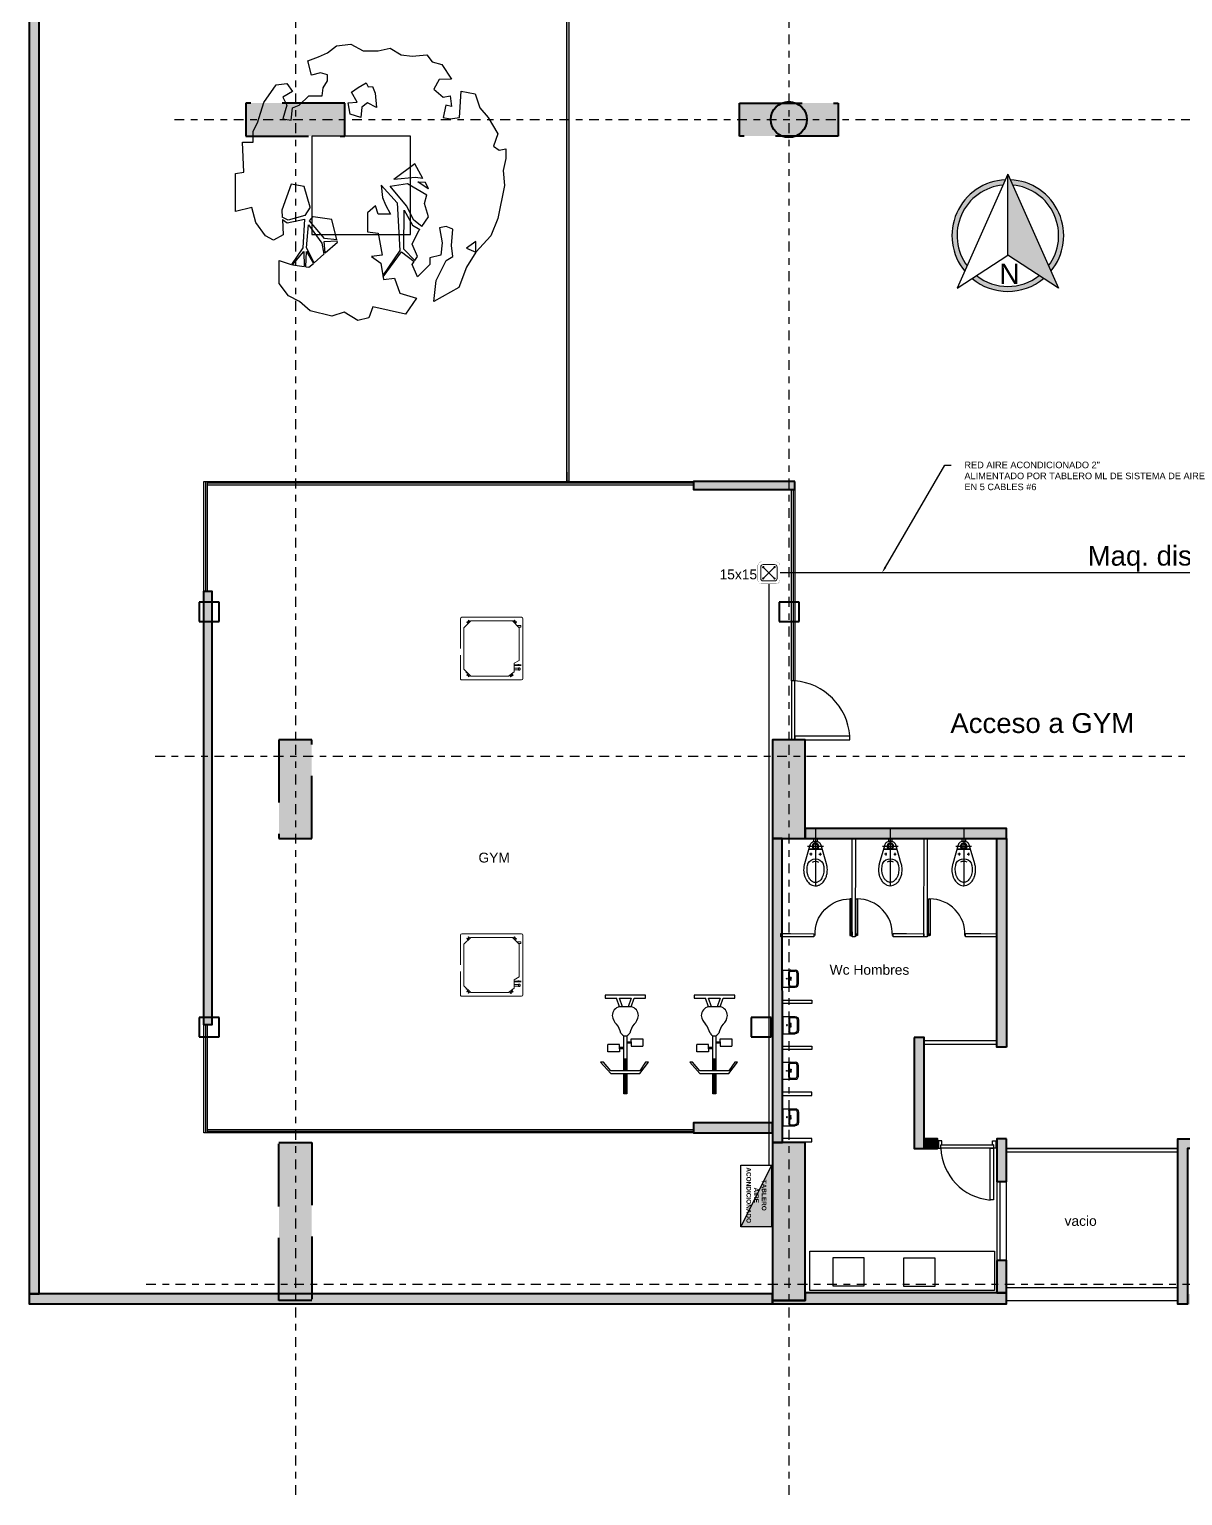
# Model space of a CAD drawing. Header units: millimetres. Extents: x -1568 to 288, y -22 to 892.
# Drawn here: x 238.93 to 256.46, y -21.88 to 0.4 of the extents above; entities that cross this region are included whole.
import ezdxf
from ezdxf import colors
from ezdxf.entities.mleader import LeaderData, LeaderLine
from ezdxf.enums import TextEntityAlignment as Align
from ezdxf.lldxf.tags import DXFTag
from ezdxf.math import Vec2, Vec3

# ---------------------------------------------------------------- set-up
doc = ezdxf.new("R2010")
doc.units = ezdxf.units.MM
for name, pattern in [('CENTER', [0.7, 0.3, -0.2, 0, -0.2]), ('HIDDEN', [9.525, 6.35, -3.175]), ('HIDDEN JT', [0.0016, 0.001, -0.0006]), ('HIDDEN2', [4.7625, 3.175, -1.5875]), ('LÍNEAS_OCULTASX2', [0.75, 0.5, -0.25])]:
    doc.linetypes.add(name, pattern=pattern)
for name, color, linetype, lineweight in [('-CN-GYD-BANDEJA TIPO ESCALERA', 140, 'Continuous', 18), ('-CN-GYD-TUBERÍA TOMACORRIENTE PVC', 86, 'Continuous', 18), ('Equipos mecánicos', 7, 'Continuous', 18), ('HIDDEN JT', 7, 'HIDDEN JT', 9), ('TEXTOS', 7, 'Continuous', 20), ('Textos 1', 7, 'Continuous', 25)]:
    doc.layers.add(name, color=color, linetype=linetype, lineweight=lineweight)
for name, color, linetype, lineweight, true_color in [('-CN-GYD-VENTANA GRAFICA', 7, 'Continuous', 5, 0xa953a0), ('Estructura', 7, 'Continuous', 40, 0x383838), ('Muro', 7, 'Continuous', 40, 0x2b2b2b), ('Vidrio', 7, 'Continuous', 30, 0x999999)]:
    doc.layers.add(name, color=color, linetype=linetype, lineweight=lineweight, true_color=true_color)
for name, color, linetype in [('1amobla', 253, 'Continuous'), ('AIRE ACONDICIONADO', 50, 'Continuous'), ('AMOBLAMIENTO', 252, 'Continuous'), ('AREA PARQUEO', 253, 'Continuous'), ('EJE-ESTRUCTURA', 254, 'CENTER'), ('GG_PISO 9', 8, 'Continuous'), ('JCA_COTAS', 252, 'Continuous'), ('JCA_HATCH 254', 252, 'Continuous'), ('NORTE', 7, 'Continuous'), ('PLO_CORONA', 251, 'Continuous'), ('TB', 7, 'Continuous')]:
    doc.layers.add(name, color=color, linetype=linetype)
doc.layers.add('A-HATCH CONCRETO', color=7, linetype='Continuous', true_color=0xb8b8b8)
doc.layers.add('HACHTCOLUMNA', color=7, linetype='Continuous', true_color=0x404040)
doc.styles.add('ROMAN', font='ROMANS', dxfattribs={"width": 1.2})
doc.styles.get("Standard").update_dxf_attribs({"font": 'arial.ttf'})
tags = doc.linetypes.add('EMT_LINE', pattern='A,0.5,-0.2,["EMT",Standard,S=0.1,R=0,X=-0.1,Y=-0.05],-0.25', length=0.95).pattern_tags.tags
tags[6] = DXFTag(74, 10)

# ---------------------------------------------------------------- blocks, each defined once
blk = doc.blocks.new('Estructura cubierta')
at = {"layer": 'HACHTCOLUMNA'}
h = blk.add_hatch(color=256, dxfattribs=at)
h.paths.add_polyline_path([(1971.25, -5904.924), (1971.25, -5903.424), (1970.75, -5903.424), (1970.75, -5904.924)])
h.paths.add_polyline_path([(1977.353, -5903.424), (1978.853, -5903.424), (1978.853, -5903.924), (1977.353, -5903.924)])
h.paths.add_polyline_path([(1962.75, -5904.924), (1962.75, -5903.424), (1962.25, -5903.424), (1962.25, -5904.924)])
h.paths.add_polyline_path([(1978.248, -5911.949), (1978.248, -5909.549), (1978.748, -5909.549), (1978.748, -5911.949)])
h.paths.add_polyline_path([(1970.75, -5909.549), (1970.75, -5911.949), (1971.25, -5911.949), (1971.25, -5909.549)])
h.paths.add_polyline_path([(1962.25, -5909.549), (1962.25, -5911.949), (1962.75, -5911.949), (1962.75, -5909.549)])
h.paths.add_polyline_path([(1978.748, -5859.124), (1978.248, -5859.124), (1978.248, -5857.624), (1978.748, -5857.624)])
h.paths.add_polyline_path([(1971.25, -5859.124), (1970.75, -5859.124), (1970.75, -5857.624), (1971.25, -5857.624)])
h = blk.add_hatch(color=256, dxfattribs=at)
h.paths.add_polyline_path([(1954.25, -5893.749), (1954.25, -5894.249), (1955.75, -5894.249), (1955.75, -5893.749)])
h.paths.add_polyline_path([(1963.25, -5893.749), (1963.25, -5894.249), (1961.75, -5894.249), (1961.75, -5893.749)])
h.paths.add_polyline_path([(1970.25, -5893.749), (1970.25, -5894.249), (1971.75, -5894.249), (1971.75, -5893.749)])
h.paths.add_polyline_path([(1979.248, -5893.749), (1979.248, -5894.249), (1977.748, -5894.249), (1977.748, -5893.749)])
for points in [[(1955.25, -5904.924), (1955.25, -5903.424), (1954.75, -5903.424), (1954.75, -5904.924)], [(1955.25, -5909.549), (1955.25, -5911.949), (1954.75, -5911.949), (1954.75, -5909.549)]]:
    blk.add_hatch(color=256, dxfattribs=at).paths.add_polyline_path(points)
at = {"layer": 'JCA_HATCH 254', "transparency": 33554687}
h = blk.add_hatch(dxfattribs=at)
h.set_pattern_fill('ANGLE', color=256)
h.set_pattern_definition([(0, (0, 0), (0, 6.985), [5.08, -1.905]), (90, (0, 0), (-6.985, 4e-16), [5.08, -1.905])])
h.paths.add_polyline_path([(1955.25, -5904.924), (1955.25, -5903.424), (1954.75, -5903.424), (1954.75, -5904.924)])
h.paths.add_polyline_path([(1955.25, -5909.549), (1955.25, -5911.949), (1954.75, -5911.949), (1954.75, -5909.549)])
h.paths.add_polyline_path([(1954.25, -5893.749), (1954.25, -5894.249), (1955.75, -5894.249), (1955.75, -5893.749)])
h.paths.add_polyline_path([(1963.25, -5893.749), (1963.25, -5894.249), (1961.75, -5894.249), (1961.75, -5893.749)])
h.paths.add_polyline_path([(1970.25, -5893.749), (1970.25, -5894.249), (1971.75, -5894.249), (1971.75, -5893.749)])
at = {"layer": 'EJE-ESTRUCTURA', "ltscale": 0.5}
for p, q in [((1955, -5855.354), (1955, -5914.914)), ((1962.5, -5855.354), (1962.5, -5914.914)), ((1953.163, -5893.999), (1984.533, -5893.999)), ((1952.87, -5903.674), (1984.533, -5903.674)), ((1952.731, -5911.699), (1984.533, -5911.699))]:
    blk.add_line(p, q, dxfattribs=at)
at = {"layer": 'Estructura', "linetype": 'HIDDEN2', "ltscale": 0.3}
for points in [[(1954.25, -5893.749), (1954.25, -5894.249), (1955.75, -5894.249), (1955.75, -5893.749)], [(1963.25, -5893.749), (1963.25, -5894.249), (1961.75, -5894.249), (1961.75, -5893.749)], [(1955.25, -5904.924), (1955.25, -5903.424), (1954.75, -5903.424), (1954.75, -5904.924)], [(1955.25, -5909.549), (1955.25, -5911.949), (1954.75, -5911.949), (1954.75, -5909.549)]]:
    blk.add_lwpolyline(points, close=True, dxfattribs=at)
at = {"layer": 'Estructura'}
for points in [[(1962.75, -5904.924), (1962.75, -5903.424), (1962.25, -5903.424), (1962.25, -5904.924)], [(1962.25, -5909.549), (1962.25, -5911.949), (1962.75, -5911.949), (1962.75, -5909.549)]]:
    blk.add_lwpolyline(points, close=True, dxfattribs=at)
blk = doc.blocks.new('P8P1P161')
for p, q in [((-0.13, 0), (0.13, 0)), ((-0.13, 0), (-0.13, -0.123)), ((0.13, 0), (0.13, -0.123)), ((-0.13, -0.123), (-0.13, -0.19)), ((-0.115, -0.116), (-0.115, -0.183)), ((-0.1, -0.093), (0.1, -0.093)), ((-0.1, -0.101), (0.1, -0.101)), ((-0.08, -0.218), (0.08, -0.218)), ((-0.024, -0.13), (-0.024, -0.114)), ((-0.024, -0.114), (-0.016, -0.114)), ((-0.016, -0.13), (-0.024, -0.13)), ((-0.016, -0.114), (-0.016, -0.13)), ((-0.004, -0.114), (0.004, -0.114)), ((-0.004, -0.13), (-0.004, -0.114)), ((0.004, -0.13), (-0.004, -0.13)), ((0.004, -0.114), (0.004, -0.13)), ((0.016, -0.13), (0.016, -0.114)), ((0.016, -0.114), (0.024, -0.114)), ((0.024, -0.13), (0.016, -0.13)), ((0.024, -0.114), (0.024, -0.13)), ((0.115, -0.116), (0.115, -0.183)), ((0.13, -0.123), (0.13, -0.19)), ((-0.08, -0.24), (0.08, -0.24))]:
    blk.add_line(p, q)
blk.add_circle((0, -0.064), 0.00632)
for centre, radius, start, end in [((-0.1, -0.123), 0.03, 90, 180), ((-0.08, -0.19), 0.05, 180, 270), ((-0.1, -0.116), 0.0149, 90, 180), ((-0.08, -0.183), 0.0349, 180, 270), ((0.08, -0.183), 0.0349, 270, 0), ((0.08, -0.19), 0.05, 270, 0), ((0.1, -0.123), 0.03, 0, 90), ((0.1, -0.116), 0.0149, 0, 90)]:
    blk.add_arc(centre, radius, start, end)
at = {"style": 'ROMAN', "width": 1.2}
for tag, flags, p in [('CODIN', 3, (0.018, -0.647)), ('CODIN0', 1, (-0.032, -0.975))]:
    blk.add_attdef(tag, text='', height=0.21, dxfattribs=dict(at, flags=flags)).set_placement(p, align=Align.MIDDLE)
blk = doc.blocks.new('PUERTA BAÑOS')
at = {"layer": 'AMOBLAMIENTO'}
h = blk.add_hatch(color=255, dxfattribs=at)
edge = h.paths.add_edge_path()
edge.add_line((-0.008, 0.002), (-0.008, -0.628))
edge.add_arc((-0.013, -0.628), 0.005, -90, 0, ccw=False)
edge.add_line((-0.013, -0.633), (-0.033, -0.633))
edge.add_arc((-0.033, -0.628), 0.005, 180, 270, ccw=False)
edge.add_line((-0.038, -0.628), (-0.038, -0.003))
edge.add_arc((-0.032, -0.003), 0.005, 90, 180, ccw=False)
edge.add_line((-0.033, 0.002), (-0.008, 0.002))
for p, q in [((0, 0), (-0.005, 0)), ((0, -0.06), (0, 0)), ((-0.03, -0.005), (-0.03, -0.02)), ((-0.005, 0), (-0.025, 0)), ((-0.025, -0.025), (-0.005, -0.025)), ((-0.005, -0.025), (-0.005, 0)), ((-0.005, 0), (-0.005, -0.06)), ((-0.005, -0.06), (0, -0.06))]:
    blk.add_line(p, q, dxfattribs=at)
blk.add_lwpolyline([(-0.008, 0.002), (-0.008, -0.628, -0.414214), (-0.013, -0.633), (-0.033, -0.633, -0.414214), (-0.038, -0.628), (-0.038, -0.003, -0.414214), (-0.033, 0.002)], format="xyb", close=True, dxfattribs=at)
blk.add_circle((-0.022, -0.013), 0.0025, dxfattribs=at)
at = {"layer": 'AMOBLAMIENTO', "ltscale": 0.1}
blk.add_arc((-0.034, -0.026), 0.607, 177.5483, 270.1437, dxfattribs=at)
at = {"layer": 'AMOBLAMIENTO'}
for centre, start, end in [((-0.025, -0.005), 90, 180), ((-0.025, -0.02), 180, 270)]:
    blk.add_arc(centre, 0.005, start, end, dxfattribs=at)
blk = doc.blocks.new('INODORO')
at = {"layer": 'AMOBLAMIENTO', "extrusion": (-1.55665e-06, -4.47371e-06, 1)}
for p, q in [((-0.051, 0.24, 13.502), (-0.089, 0.24, 13.502)), ((-0.07, 0.221, 13.502), (-0.07, 0.259, 13.502)), ((0.051, 0.24, 13.502), (0.089, 0.24, 13.502)), ((0.07, 0.221, 13.502), (0.07, 0.259, 13.502)), ((0.103, 0.17, 13.502), (-0.103, 0.17, 13.502)), ((-0.024, 0.164, 13.502), (-0.101, 0.164, 13.502)), ((0.101, 0.164, 13.502), (0.024, 0.164, 13.502))]:
    blk.add_line(p, q, dxfattribs=at)
at = {"layer": 'AMOBLAMIENTO', "extrusion": (-1.55665e-06, -4.47371e-06, 1), "elevation": 13.502, "flags": 128}
for points in [[(0.167, 0.387), (0.084, 0.101, -0.016701), (0.083, 0.097, -0.022806), (0.08, 0.091, -0.021821), (0.078, 0.086, -0.034751), (0.072, 0.078, -0.036571), (0.065, 0.07, -0.043988), (0.056, 0.062, -0.052185), (0.043, 0.055, -0.082496), (0.021, 0.05, -0.014668), (0.017, 0.05), (-0.017, 0.05, -0.083909), (-0.04, 0.054, -0.098699), (-0.063, 0.068, -0.082496), (-0.078, 0.086, -0.052185), (-0.083, 0.099, -0.009147), (-0.084, 0.101), (-0.167, 0.387, -0.038438), (-0.177, 0.436, -0.03221), (-0.18, 0.478, -0.004356), (-0.18, 0.484, -0.034754), (-0.176, 0.528, -0.021818), (-0.17, 0.556, -0.013779), (-0.166, 0.573, -0.009024), (-0.163, 0.582, -0.022804), (-0.154, 0.603, -0.021821), (-0.144, 0.623, -0.031515), (-0.127, 0.649, -0.003233), (-0.126, 0.651, -0.036571), (-0.107, 0.672, -0.043988), (-0.081, 0.694, -0.02205), (-0.066, 0.703, -0.030103), (-0.051, 0.71, -0.082496), (-0.008, 0.72, -0.014666), (0, 0.72, -0.083908), (0.045, 0.712, -0.043384), (0.066, 0.703, -0.055079), (0.101, 0.678, -0.050815), (0.127, 0.649, -0.03155), (0.144, 0.623, -0.052186), (0.165, 0.575, -0.001468), (0.166, 0.573, -0.042516), (0.177, 0.52, -0.03221), (0.18, 0.478, -0.004357), (0.18, 0.472, -0.034752), (0.176, 0.427, -0.02182), (0.17, 0.4, -0.009707), (0.167, 0.387)], [(0, 0.67, 0.014666), (-0.005, 0.67, 0.082496), (-0.032, 0.664, 0.044795), (-0.046, 0.657, 0.007375), (-0.05, 0.654, 0.043988), (-0.07, 0.638, 0.036571), (-0.084, 0.621, 0.018877), (-0.091, 0.612, 0.015864), (-0.098, 0.601, 0.021821), (-0.106, 0.584, 0.022804), (-0.114, 0.566, 0.01791), (-0.118, 0.551, 0.004894), (-0.12, 0.545, 0.021818), (-0.125, 0.52, 0.034754), (-0.128, 0.478, 0.004356), (-0.129, 0.472, 0.03221), (-0.126, 0.434, 0.03362), (-0.118, 0.394, 0.010353), (-0.116, 0.385, 0.008488), (-0.113, 0.378)], [(0.113, 0.378, 0.000935), (0.114, 0.379, 0.017908), (0.118, 0.394, 0.004894), (0.12, 0.399, 0.02182), (0.125, 0.425, 0.034752), (0.129, 0.467, 0.004357), (0.129, 0.472, 0.03221), (0.126, 0.511, 0.033619), (0.118, 0.551, 0.010353), (0.116, 0.56, 0.052186), (0.098, 0.601, 0.015899), (0.091, 0.612, 0.066511), (0.065, 0.642, 0.040373), (0.046, 0.657, 0.058094), (0.028, 0.665, 0.083908), (0, 0.67)]]:
    blk.add_lwpolyline(points, format="xyb", dxfattribs=at)
at = {"layer": 'AMOBLAMIENTO', "linetype": 'HIDDEN', "ltscale": 0.25, "extrusion": (-1.55665e-06, -4.47371e-06, 1), "elevation": 13.502}
for points in [[(0, -0.15), (0, 0.72)], [(-0.12, 0.12), (0.12, 0.12)]]:
    blk.add_lwpolyline(points, dxfattribs=at)
at = {"layer": 'AMOBLAMIENTO', "extrusion": (-1.55665e-06, -4.47371e-06, 1), "elevation": 13.502}
blk.add_lwpolyline([(0.025, 0.05), (-0.025, 0.05), (-0.025, 0), (0.025, 0)], close=True, dxfattribs=at)
at = {"layer": 'AMOBLAMIENTO', "extrusion": (-1.55665e-06, -4.47371e-06, 1)}
for major_axis, start_param, end_param in [((0.121, -0.042), 3.962815, 6.131668), ((0.0863, -0.03), 4.528683, 5.5658)]:
    blk.add_ellipse((0, 0.438, 13.502), major_axis=major_axis, ratio=1, start_param=start_param, end_param=end_param, dxfattribs=at)
for centre, major_axis in [((-0.07, 0.24, 13.502), (0.00567, -0.00197)), ((0.07, 0.24, 13.502), (0.00567, -0.00197)), ((0, 0.12, 13.502), (0.0472, -0.0164)), ((0, 0.12, 13.502), (0.0425, -0.0148)), ((0, 0.12, 13.502), (0.0331, -0.0115))]:
    blk.add_ellipse(centre, major_axis=major_axis, ratio=1, dxfattribs=at)
blk = doc.blocks.new('ap-2')
for points in [[(-184.365, -96.715), (-184.25, -96.709), (-184.209, -96.782), (-184.24, -96.844), (-184.343, -96.916), (-184.457, -96.947), (-184.426, -97.071), (-184.716, -97.071), (-184.726, -97.009), (-184.954, -97.019), (-184.954, -96.936), (-185.037, -96.936), (-185.099, -96.905), (-185.254, -96.855), (-185.389, -96.763), (-185.399, -96.68), (-185.337, -96.639), (-185.295, -96.711), (-185.233, -96.68), (-185.13, -96.711), (-185.12, -96.649), (-185.213, -96.639), (-185.233, -96.587), (-185.306, -96.515), (-185.306, -96.412), (-185.367, -96.404), (-185.418, -96.373), (-185.465, -96.372), (-185.48, -96.425), (-185.461, -96.494), (-185.572, -96.521), (-185.601, -96.441), (-185.632, -96.373), (-185.685, -96.303), (-185.699, -96.195), (-185.647, -96.102), (-185.647, -95.988), (-185.668, -95.896), (-185.616, -95.813), (-185.606, -95.73), (-185.616, -95.617), (-185.564, -95.576), (-185.544, -95.503), (-185.431, -95.43), (-185.43, -95.524), (-185.357, -95.565), (-185.295, -95.493), (-185.306, -95.441), (-185.223, -95.431), (-185.233, -95.472), (-185.14, -95.493), (-185.13, -95.441), (-185.14, -95.369), (-185.34, -95.356), (-185.32, -95.251), (-185.213, -95.214), (-185.14, -95.152), (-185.016, -95.079), (-184.923, -95.11), (-184.892, -95.068), (-184.902, -95.017), (-184.83, -95.017), (-184.737, -95.037), (-184.623, -95.027), (-184.374, -95.079), (-184.24, -95.13), (-184.116, -95.244), (-184.199, -95.244), (-184.147, -95.316), (-184.116, -95.244), (-184.002, -95.316), (-183.849, -95.373), (-183.741, -95.565), (-183.901, -95.547), (-184.054, -95.471), (-184.085, -95.419), (-184.168, -95.43), (-184.292, -95.419), (-184.312, -95.471), (-184.302, -95.522), (-184.188, -95.502), (-184.095, -95.512), (-184.074, -95.595), (-184.023, -95.595), (-183.93, -95.688), (-184.023, -95.729), (-184.047, -95.713)], [(-184.598, -95.606), (-184.652, -95.685), (-184.648, -95.63)], [(-184.598, -95.606), (-184.602, -95.605), (-184.648, -95.63)], [(-184.313, -95.655), (-184.385, -95.605), (-184.488, -95.636), (-184.554, -95.618)], [(-184.678, -95.647), (-184.788, -95.708), (-184.669, -95.868)], [(-184.678, -95.647), (-184.685, -95.704), (-184.669, -95.868)], [(-184.619, -95.895), (-184.639, -95.763), (-184.554, -95.618)], [(-184.625, -95.965), (-184.533, -95.955), (-184.476, -95.932), (-184.406, -95.894), (-184.406, -95.987), (-184.468, -96.008), (-184.416, -96.069), (-184.271, -96.069), (-184.261, -95.987), (-184.095, -95.956), (-184.085, -96.038), (-184.033, -95.966), (-183.909, -95.946), (-183.919, -95.863), (-183.805, -95.822), (-183.767, -95.695), (-183.645, -95.78), (-183.702, -96.028), (-183.702, -96.028), (-183.619, -96.059), (-183.598, -96.142), (-183.661, -96.245), (-183.63, -96.338), (-183.671, -96.503), (-183.743, -96.586), (-183.743, -96.586), (-183.785, -96.668), (-183.878, -96.74), (-184.054, -96.74), (-184.023, -96.647), (-184.023, -96.646)], [(-184.313, -95.655), (-184.359, -95.717), (-184.469, -95.772), (-184.619, -95.895)], [(-184.053, -95.708), (-184.139, -95.793), (-184.435, -95.789), (-184.321, -95.726), (-184.29, -95.671)], [(-184.053, -95.708), (-184.085, -95.688), (-184.178, -95.729), (-184.281, -95.677), (-184.29, -95.671)], [(-184.12, -95.809), (-184.047, -95.713)], [(-184.625, -95.965), (-184.492, -95.843), (-184.13, -95.823)], [(-184.13, -95.823), (-183.939, -95.951)], [(-183.93, -95.949), (-184.12, -95.809)], [(-185.333, -96.19), (-185.369, -96.14), (-185.403, -96.079), (-185.373, -96.064), (-185.377, -96.03), (-185.325, -96.009), (-185.216, -95.999), (-185.251, -96.068), (-185.22, -96.112), (-185.14, -96.119), (-185.166, -96.199), (-185.252, -96.215), (-185.256, -96.146), (-185.333, -96.19)], [(-184.212, -96.3), (-184.366, -96.338), (-184.385, -96.482), (-184.386, -96.483)], [(-184.212, -96.3), (-184.221, -96.394), (-184.356, -96.508), (-184.386, -96.483)], [(-184.111, -96.39), (-184.194, -96.296), (-184.203, -96.298)], [(-184.111, -96.39), (-184.198, -96.398), (-184.203, -96.298)], [(-184.459, -96.504), (-184.617, -96.549), (-184.633, -96.647), (-184.435, -96.718), (-184.382, -96.716)], [(-184.459, -96.504), (-184.395, -96.544), (-184.36, -96.67), (-184.382, -96.716)], [(-184.037, -96.473), (-184.15, -96.532), (-184.324, -96.516), (-184.186, -96.414), (-184.102, -96.4)], [(-184.006, -96.537), (-184.123, -96.532), (-184.032, -96.479)], [(-184.037, -96.473), (-184.102, -96.4)], [(-184.006, -96.537), (-184.002, -96.513), (-184.032, -96.479)], [(-184.365, -96.715), (-184.34, -96.678), (-184.368, -96.548), (-184.15, -96.56), (-184.023, -96.646)], [(-184.021, -96.639), (-184.123, -96.552), (-184.007, -96.549)], [(-184.021, -96.639), (-184.007, -96.549)]]:
    blk.add_lwpolyline(points)
blk = doc.blocks.new('LG_VRF_Indoor_4-Way_42-48MBh - ARNU483TMC2-V16-NIVEL 09')
at = {"layer": 'Equipos mecánicos'}
for p, q in [((-0.475, 0.455), (-0.475, -0.455)), ((-0.102, 0.475), (-0.455, 0.475)), ((0.455, 0.475), (0.102, 0.475)), ((0.475, -0.455), (0.475, 0.455)), ((-0.43, 0.35), (-0.422, 0.359)), ((-0.408, 0.328), (-0.43, 0.35)), ((-0.413, 0.35), (-0.422, 0.359)), ((-0.315, 0.42), (-0.42, 0.315)), ((-0.42, 0.315), (-0.42, -0.255)), ((-0.41, 0.37), (-0.402, 0.379)), ((-0.41, 0.37), (-0.402, 0.362)), ((-0.379, 0.356), (-0.402, 0.379)), ((-0.368, 0.387), (-0.368, 0.387)), ((-0.368, 0.387), (-0.358, 0.387)), ((-0.368, 0.387), (-0.368, 0.368)), ((-0.358, 0.387), (-0.358, 0.387)), ((-0.358, 0.378), (-0.358, 0.387)), ((0.315, 0.42), (-0.315, 0.42)), ((0.42, 0.315), (0.315, 0.42)), ((0.379, 0.356), (0.402, 0.379)), ((0.402, 0.379), (0.41, 0.37)), ((0.402, 0.362), (0.41, 0.37)), ((0.408, 0.328), (0.43, 0.35)), ((0.422, 0.359), (0.413, 0.35)), ((0.42, -0.315), (0.42, 0.315)), ((0.422, 0.359), (0.43, 0.35)), ((-0.431, -0.293), (-0.406, -0.274)), ((-0.431, -0.293), (-0.424, -0.303)), ((-0.424, -0.303), (-0.414, -0.296)), ((-0.42, -0.255), (-0.353, -0.342)), ((-0.404, -0.308), (-0.414, -0.316)), ((-0.414, -0.316), (-0.407, -0.325)), ((-0.407, -0.325), (-0.381, -0.306)), ((-0.353, -0.342), (-0.224, -0.342)), ((-0.327, -0.407), (-0.327, -0.428)), ((-0.327, -0.407), (-0.293, -0.407)), ((-0.327, -0.428), (-0.293, -0.428)), ((-0.322, -0.342), (-0.322, -0.407)), ((-0.318, -0.428), (-0.318, -0.438)), ((-0.302, -0.438), (-0.302, -0.428)), ((-0.298, -0.407), (-0.298, -0.342)), ((-0.293, -0.428), (-0.293, -0.407)), ((-0.258, -0.397), (-0.258, -0.418)), ((-0.258, -0.397), (-0.242, -0.397)), ((-0.258, -0.418), (-0.242, -0.418)), ((-0.255, -0.342), (-0.255, -0.397)), ((-0.255, -0.418), (-0.255, -0.448)), ((-0.245, -0.397), (-0.245, -0.342)), ((-0.245, -0.448), (-0.245, -0.418)), ((-0.242, -0.418), (-0.242, -0.397)), ((-0.224, -0.342), (-0.181, -0.42)), ((-0.181, -0.42), (0.315, -0.42)), ((0.315, -0.42), (0.42, -0.315)), ((0.327, -0.408), (0.327, -0.446)), ((0.353, -0.446), (0.327, -0.446)), ((0.353, -0.446), (0.353, -0.383)), ((0.379, -0.356), (0.402, -0.379)), ((0.41, -0.37), (0.402, -0.362)), ((0.41, -0.37), (0.402, -0.379)), ((0.408, -0.328), (0.43, -0.35)), ((0.413, -0.35), (0.422, -0.359)), ((0.43, -0.35), (0.422, -0.359)), ((-0.455, -0.475), (-0.334, -0.475)), ((-0.286, -0.475), (-0.269, -0.475)), ((-0.231, -0.475), (0.455, -0.475))]:
    blk.add_line(p, q, dxfattribs=at)
for centre, radius, start, end in [((-0.455, 0.455), 0.02, 90, 180), ((0.455, 0.455), 0.02, 360, 90), ((-0.408, 0.356), 0.008, 225, 45), ((0.408, 0.356), 0.008, 135, 315), ((-0.409, -0.302), 0.008, 307.7576, 127.7576), ((0.408, -0.356), 0.008, 45, 225), ((-0.455, -0.455), 0.02, 180, 270), ((0.455, -0.455), 0.02, 270, 360)]:
    blk.add_arc(centre, radius, start, end, dxfattribs=at)
at = {"layer": 'HIDDEN JT'}
for p, q in [((0.102, 0.475), (-0.102, 0.475)), ((-0.368, 0.387), (-0.368, 0.387)), ((-0.368, 0.387), (-0.368, 0.387)), ((-0.358, 0.387), (-0.358, 0.387)), ((-0.358, 0.387), (-0.358, 0.387)), ((-0.334, -0.475), (-0.286, -0.475)), ((-0.269, -0.475), (-0.231, -0.475))]:
    blk.add_line(p, q, dxfattribs=at)
blk = doc.blocks.new('A$C2b4e84c0')
at = {"layer": 'A-HATCH CONCRETO', "ltscale": 0.01}
h = blk.add_hatch(color=256, dxfattribs=at)
h.dxf.hatch_style = 1
h.paths.add_polyline_path([(-1.393, 18.349), (-1.543, 18.349), (-1.543, -35.957), (-1.393, -35.957)])
h = blk.add_hatch(color=256, dxfattribs=at)
h.dxf.hatch_style = 1
h.paths.add_polyline_path([(10.09, -23.607), (8.55, -23.607), (8.55, -23.727), (10.09, -23.727)])
h = blk.add_hatch(color=256, dxfattribs=at)
h.dxf.hatch_style = 1
h.paths.add_polyline_path([(1.11, -25.277), (1.23, -25.277), (1.23, -31.867), (1.11, -31.867)])
h = blk.add_hatch(color=256, dxfattribs=at)
h.dxf.hatch_style = 1
h.paths.add_polyline_path([(13.31, -29.033), (13.31, -28.883), (10.25, -28.882), (10.25, -29.032)])
h = blk.add_hatch(color=256, dxfattribs=at)
h.dxf.hatch_style = 1
h.paths.add_polyline_path([(9.901, -33.657), (9.9, -29.032), (9.75, -29.032), (9.75, -33.292), (9.75, -33.657)])
h = blk.add_hatch(color=256, dxfattribs=at)
h.dxf.hatch_style = 1
h.paths.add_polyline_path([(13.31, -32.208), (13.16, -32.208), (13.16, -29.033), (13.31, -29.033)])
h = blk.add_hatch(color=256, dxfattribs=at)
h.dxf.hatch_style = 1
h.paths.add_polyline_path([(11.905, -32.058), (11.906, -33.747), (12.056, -33.747), (12.055, -32.058)])
h = blk.add_hatch(color=256, dxfattribs=at)
h.dxf.hatch_style = 1
h.paths.add_polyline_path([(9.75, -33.432), (9.75, -33.357), (8.55, -33.357), (8.55, -33.507), (9.75, -33.507)])
h = blk.add_hatch(color=256, dxfattribs=at)
h.dxf.hatch_style = 1
h.paths.add_polyline_path([(12.056, -33.747), (12.26, -33.747), (12.26, -33.597), (12.056, -33.597)])
h = blk.add_hatch(color=256, dxfattribs=at)
h.dxf.hatch_style = 1
h.paths.add_polyline_path([(13.31, -33.597), (13.16, -33.597), (13.16, -34.247), (13.31, -34.247)])
h = blk.add_hatch(color=256, dxfattribs=at)
h.dxf.hatch_style = 1
h.paths.add_polyline_path([(16.626, -33.597), (16.626, -33.747), (16.059, -33.747), (16.059, -36.112), (15.909, -36.112), (15.909, -33.597)])
h.paths.add_polyline_path([(19.178, -33.597), (19.178, -33.747), (18.75, -33.747), (18.75, -33.657), (18.25, -33.657), (18.25, -33.747), (17.826, -33.747), (17.826, -33.597)])
h.paths.add_polyline_path([(21.377, -33.597), (21.377, -33.747), (20.378, -33.747), (20.378, -33.597)])
h.paths.add_polyline_path([(22.577, -33.597), (22.577, -33.747), (23.102, -33.747), (23.102, -36.112), (23.252, -36.112), (23.252, -33.597)])
h.paths.add_polyline_path([(20.803, -35.959), (20.953, -35.959), (20.953, -33.747), (20.803, -33.747), (20.803, -33.745), (20.803, -35.959), (20.803, -35.959)])
h.paths.add_polyline_path([(16.059, -36.112), (23.102, -36.112), (23.102, -35.959), (16.059, -35.959)])
h = blk.add_hatch(color=256, dxfattribs=at)
h.dxf.hatch_style = 1
h.paths.add_polyline_path([(13.16, -35.447), (13.16, -35.942), (13.31, -35.942), (13.31, -35.447)])
h = blk.add_hatch(color=256, dxfattribs=at)
h.dxf.hatch_style = 1
h.paths.add_polyline_path([(9.75, -36.107), (9.75, -35.957), (-1.543, -35.957), (-1.543, -36.107)])
h = blk.add_hatch(color=256, dxfattribs=at)
h.dxf.hatch_style = 1
h.paths.add_polyline_path([(9.75, -36.107), (13.31, -36.107), (13.31, -35.942), (10.25, -35.942), (10.25, -36.057), (9.75, -36.057)])
at = {"layer": 'JCA_HATCH 254'}
h = blk.add_hatch(color=256, dxfattribs=at)
h.dxf.hatch_style = 1
h.paths.add_polyline_path([(6.628, 11.197), (6.658, 11.197), (6.658, -23.607), (6.628, -23.607)])
blk.add_line((6.628, -23.468), (6.628, -23.607))
blk.add_lwpolyline([(6.628, 11.197), (6.658, 11.197), (6.658, -23.607), (6.628, -23.607)], close=True)
at = {"layer": '1amobla', "linetype": 'Continuous', "ltscale": 0.3}
blk.add_lwpolyline([(13.16, -33.597), (13.31, -33.597), (13.31, -33.747), (15.909, -33.747)], dxfattribs=at)
at = {"layer": 'AMOBLAMIENTO', "linetype": 'Continuous', "lineweight": -3, "ltscale": 0.3, "transparency": 33554687}
for p, q in [((1.11, -23.607), (8.55, -23.607)), ((1.135, -23.607), (1.135, -25.277)), ((8.55, -23.632), (1.16, -23.632)), ((10.065, -23.727), (10.065, -26.638)), ((1.11, -33.507), (1.11, -31.867)), ((1.11, -31.867), (1.16, -31.867)), ((1.135, -31.867), (1.135, -33.507)), ((1.16, -31.867), (1.16, -33.507)), ((1.11, -33.507), (1.11, -33.37)), ((1.16, -33.507), (1.11, -33.507)), ((1.16, -33.456), (1.23, -33.456)), ((1.16, -33.482), (8.55, -33.482)), ((9.75, -35.957), (9.75, -33.707))]:
    blk.add_line(p, q, dxfattribs=at)
for points in [[(1.16, -23.607), (1.16, -25.277), (1.11, -25.277), (1.11, -23.607)], [(1.16, -23.657), (8.55, -23.657), (8.55, -23.607)], [(10.09, -23.727), (10.09, -26.638), (10.04, -26.638), (10.04, -23.727), (10.09, -23.727)]]:
    blk.add_lwpolyline(points, dxfattribs=at)
at = {"layer": 'AMOBLAMIENTO'}
for points in [[(10.04, -27.532), (10.09, -27.532), (10.09, -26.638), (10.04, -26.638)], [(10.09, -27.476), (10.09, -27.532), (10.927, -27.532), (10.927, -27.476)], [(11.011, -29.033), (11.01, -30.531), (10.96, -30.531), (10.96, -30.481), (10.96, -30.481), (10.961, -29.033)], [(12.104, -29.033), (12.103, -30.531), (12.053, -30.531), (12.053, -30.481), (12.053, -30.481), (12.054, -29.033)], [(10.382, -30.531), (9.88, -30.53), (9.88, -30.48), (10.025, -30.48), (10.382, -30.481)], [(12.053, -30.531), (11.587, -30.53), (11.587, -30.48), (11.79, -30.48), (12.053, -30.481)], [(13.16, -30.531), (12.682, -30.53), (12.682, -30.48), (12.917, -30.48), (13.16, -30.481)], [(10.35, -31.492), (10.35, -31.542), (9.9, -31.542), (9.9, -31.492)], [(10.35, -32.192), (10.35, -32.242), (9.9, -32.242), (9.9, -32.192)], [(10.35, -32.942), (10.35, -32.892), (9.9, -32.892), (9.9, -32.942)], [(10.35, -33.642), (10.35, -33.592), (9.9, -33.592), (9.9, -33.642)], [(13.109, -33.69), (13.109, -33.74), (12.311, -33.74), (12.311, -33.69)], [(13.125, -35.906), (10.321, -35.906), (10.321, -35.306), (13.125, -35.306)], [(11.141, -35.401), (11.141, -35.839), (10.673, -35.839), (10.673, -35.401)], [(12.216, -35.406), (12.216, -35.844), (11.749, -35.844), (11.749, -35.406)], [(15.909, -36.057), (15.909, -35.864), (13.31, -35.864), (13.31, -36.057)]]:
    blk.add_lwpolyline(points, close=True, dxfattribs=at)
for points in [[(12.26, -33.728), (12.273, -33.728), (12.273, -33.64), (12.26, -33.64)], [(12.311, -33.69), (12.323, -33.69), (12.323, -33.628), (12.273, -33.628), (12.273, -33.74), (12.311, -33.74)], [(13.109, -33.69), (13.097, -33.69), (13.097, -33.628), (13.147, -33.628), (13.147, -33.74), (13.109, -33.74)], [(13.16, -33.64), (13.147, -33.64), (13.147, -33.728), (13.16, -33.728)]]:
    blk.add_lwpolyline(points, dxfattribs=at)
at = {"layer": 'AMOBLAMIENTO', "linetype": 'HIDDEN'}
blk.add_lwpolyline([(13.059, -33.74), (13.109, -33.74), (13.109, -34.528), (13.059, -34.528)], close=True, dxfattribs=at)
at = {"layer": 'AMOBLAMIENTO'}
for centre, radius, start, end in [((10.019, -27.545), 0.91, 4.4044, 85.5422), ((13.134, -33.708), 0.824, 182.2741, 264.7703)]:
    blk.add_arc(centre, radius, start, end, dxfattribs=at)
at = {"layer": 'AREA PARQUEO'}
blk.add_lwpolyline([(2.75, -18.357), (2.75, -19.852), (4.25, -19.852), (4.25, -18.357)], close=True, dxfattribs=at)
at = {"layer": 'Estructura', "linetype": 'HIDDEN', "ltscale": 0.3}
for points in [[(1.041, -25.734), (1.341, -25.734), (1.341, -25.441), (1.041, -25.441)], [(9.855, -25.734), (10.155, -25.734), (10.155, -25.441), (9.855, -25.441)], [(1.041, -32.048), (1.341, -32.048), (1.341, -31.755), (1.041, -31.755)], [(9.429, -32.046), (9.729, -32.046), (9.729, -31.753), (9.429, -31.753)]]:
    blk.add_lwpolyline(points, close=True, dxfattribs=at)
at = {"layer": 'Estructura', "ltscale": 0.01}
blk.add_circle((10, -18.107), 0.273, dxfattribs=at)
at = {"layer": 'Muro'}
for points in [[(-1.543, -35.957), (-1.393, -35.957), (-1.393, 18.349), (-1.543, 18.349), (-1.543, -35.957)], [(10.09, -23.607), (8.55, -23.607), (8.55, -23.727), (10.09, -23.727), (10.09, -23.607)], [(1.11, -25.277), (1.23, -25.277), (1.23, -31.867), (1.11, -31.867), (1.11, -25.277)], [(9.75, -33.432), (9.75, -33.357), (8.55, -33.357), (8.55, -33.507), (9.75, -33.507), (9.75, -33.432)], [(9.75, -36.107), (9.75, -35.957), (-1.543, -35.957), (-1.543, -36.107), (9.75, -36.107)]]:
    blk.add_lwpolyline(points, dxfattribs=at)
for points in [[(13.31, -29.033), (13.31, -28.883), (10.25, -28.882), (10.25, -29.032)], [(9.901, -33.657), (9.9, -29.032), (9.75, -29.032), (9.75, -33.292), (9.75, -33.292), (9.75, -33.292), (9.75, -33.657), (9.75, -33.657)], [(13.31, -32.208), (13.16, -32.208), (13.16, -29.033), (13.31, -29.033)], [(11.905, -32.058), (11.906, -33.747), (12.056, -33.747), (12.055, -32.058)], [(12.056, -33.747), (12.26, -33.747), (12.26, -33.597), (12.056, -33.597)], [(13.31, -33.597), (13.16, -33.597), (13.16, -34.247), (13.31, -34.247)], [(16.626, -33.597), (16.626, -33.747), (16.059, -33.747), (16.059, -36.112), (15.909, -36.112), (15.909, -33.597)], [(13.16, -35.447), (13.16, -35.942), (13.31, -35.942), (13.31, -35.447)], [(9.75, -36.107), (13.31, -36.107), (13.31, -35.942), (10.25, -35.942), (10.25, -36.057), (9.75, -36.057)]]:
    blk.add_lwpolyline(points, close=True, dxfattribs=at)
at = {"layer": 'Vidrio'}
for points in [[(13.16, -32.161), (13.16, -32.111), (12.055, -32.111), (12.055, -32.161)], [(15.909, -33.797), (15.909, -33.747), (13.31, -33.747), (13.31, -33.797)], [(13.31, -34.247), (13.16, -34.247), (13.16, -35.447), (13.31, -35.447)], [(13.21, -34.247), (13.16, -34.247), (13.16, -35.447), (13.21, -35.447)]]:
    blk.add_lwpolyline(points, close=True, dxfattribs=at)
blk.add_lwpolyline([(1.16, -33.456), (8.55, -33.456), (8.55, -33.507), (1.16, -33.507)], dxfattribs=at)
at = {"layer": 'AMOBLAMIENTO', "extrusion": (0, 0, -1), "zscale": -1, "rotation": 180.0000163624754}
for p in [(-10.405, -29.033, 13.502), (-11.542, -29.031, 13.502), (-12.658, -29.031, 13.502)]:
    blk.add_blockref('INODORO', p, dxfattribs=at)
at = {"layer": 'AMOBLAMIENTO', "linetype": 'HIDDEN', "ltscale": 0.0003, "yscale": 0.8784798838123716, "zscale": 0.8784798838123716}
for p, xscale, rotation in [((10.96, -30.507), -0.8784798838123716, 179.9996933002925), ((11.01, -30.508), 0.8784798838123716, 180.0003066997074), ((12.113, -30.508), 0.8784798838123716, 180.0003066997074)]:
    blk.add_blockref('PUERTA BAÑOS', p, dxfattribs=dict(at, xscale=xscale, rotation=rotation))
at = {"layer": 'HIDDEN JT', "transparency": 33554687, "rotation": 90.00000000000077}
for p in [(5.483, -26.147), (5.483, -30.957)]:
    blk.add_blockref('LG_VRF_Indoor_4-Way_42-48MBh - ARNU483TMC2-V16-NIVEL 09', p, dxfattribs=at)
at = {"layer": 'JCA_COTAS', "xscale": 2, "yscale": 2, "zscale": 2, "rotation": 270.0000001197043}
blk.add_blockref('ap-2', (195.733, -388.356), dxfattribs=at)
at = {"layer": 'Muro'}
blk.add_blockref('Estructura cubierta', (-1952.5, 5875.892), dxfattribs=at)
at = {"layer": 'PLO_CORONA', "extrusion": (0, 0, -1), "xscale": -1, "zscale": -1}
for p, rotation in [((-9.907, -31.164), 269.9999834825436), ((-9.907, -32.564), 269.9999834825435)]:
    blk.add_blockref('P8P1P161', p, dxfattribs=dict(at, rotation=rotation))
at = {"layer": 'PLO_CORONA', "extrusion": (0, 0, -1), "zscale": -1}
for p, rotation in [((-9.907, -31.871), 270.0000165174564), ((-9.907, -31.871), 270.0000165174565), ((-9.907, -33.271), 270.0000165174564)]:
    blk.add_blockref('P8P1P161', p, dxfattribs=dict(at, rotation=rotation))
at = {"layer": 'TEXTOS', "color": 252}
for s, p in [('GYM', (5.283, -29.399)), ('Wc Hombres', (10.62, -31.104)), ('vacio', (14.19, -34.921))]:
    blk.add_text(s, height=0.15, rotation=359.9331, dxfattribs=at).set_placement(p)
blk = doc.blocks.new('Exercise Bike')
at = {"linetype": 'Continuous'}
for p, q in [((-0.75, 10), (-0.75, 17)), ((-0.75, 17), (0.25, 17)), ((-0.5, 17), (-0.5, 9.9929)), ((-0.25, 10), (-0.25, 17)), ((0, 17), (0, 9.9929)), ((0.25, 17), (0.25, 10)), ((-5.25, 10), (-8.25, 6)), ((-8.25, 6), (-7.25, 6)), ((-7.25, 6), (-5.25, 9)), ((-0.75, 10), (-5.25, 10)), ((-5.25, 9), (4.75, 9)), ((4.75, 10), (-0.75, 10)), ((-0.75, 5), (-0.75, 9)), ((-0.5, 8.9396), (-0.5, 5)), ((-0.25, 5), (-0.25, 9)), ((0, 8.9396), (0, 5)), ((0.25, 9), (0.25, 5)), ((8.25, 6), (4.75, 10)), ((4.75, 9), (7.25, 6)), ((7.25, 6), (8.25, 6)), ((-6.25, -2), (-6.25, 0.5)), ((-2.25, 0.5), (-6.25, 0.5)), ((-2.25, -0.5), (-2.25, 0.5)), ((-0.75, -3.0635), (-0.75, 5)), ((-0.75, 5), (0.25, 5)), ((0.25, 5), (0.25, -3.0635)), ((0.25, 1.5), (1.75, 1.5)), ((0.25, 1), (1.75, 1)), ((1.75, 2.5), (5.75, 2.5)), ((1.75, 1.5), (1.75, 2.5)), ((1.75, 1.5), (1.75, 0)), ((1.75, 0), (5.75, 0)), ((5.75, 2.5), (5.75, 0)), ((-2.25, -2), (-6.25, -2)), ((-2.25, -0.5), (-0.75, -0.5)), ((-2.25, -1), (-2.25, -0.5)), ((-2.25, -1), (-2.25, -2)), ((-0.75, -1), (-2.25, -1)), ((-2.25, -13), (-3.25, -16)), ((-2.25, -16), (-1.25, -13)), ((-2.25, -13), (1.75, -13)), ((0.75, -13), (1.75, -16)), ((1.75, -13), (2.75, -16)), ((-7.25, -16), (-7.25, -17)), ((-4.75, -16), (-7.25, -16)), ((-7.25, -17), (6.75, -17)), ((-3.25, -16), (-4.75, -16)), ((1.75, -16), (-2.25, -16)), ((6.75, -16), (2.75, -16)), ((6.75, -17), (6.75, -16))]:
    blk.add_line(p, q, dxfattribs=at)
for centre, radius, start, end in [((-9.6692, -1.9154), 8.1889, 321.6175, 345.2525), ((-0.25, -4.625), 1.625, 22.61987, 157.3801), ((9.1691, -1.9154), 8.1889, 194.7476, 218.3825), ((0.1685, -10.5843), 4.9531, 133.6443, 173.2256), ((-1.7006, -10.0005), 3.0494, 179.9906, 259.6205), ((1.2006, -10.0005), 3.0494, 280.3795, 0.009389), ((-0.6686, -10.5843), 4.9531, 6.774486, 46.35562)]:
    blk.add_arc(centre, radius, start, end, dxfattribs=at)
blk = doc.blocks.new('TB')
at = {"layer": 'TB'}
h = blk.add_hatch(color=256, dxfattribs=at)
h.dxf.hatch_style = 1
h.paths.add_polyline_path([(0.1564, 0), (-0.1564, 0.1562), (-0.1564, 0)])
blk.add_lwpolyline([(-0.1564, 0.1562), (0.1564, 0.1562), (0.1564, 0), (-0.1564, 0)], close=True, dxfattribs=at)
blk.add_lwpolyline([(0.1564, 0), (-0.1564, 0.1562)], dxfattribs=at)
blk = doc.blocks.new('Caja de paso')
at = {"layer": '-CN-GYD-TUBERÍA TOMACORRIENTE PVC', "const_width": 0.00173}
blk.add_lwpolyline([(-0.111, 0.067), (-0.111, -0.067, 0.414214), (-0.067, -0.111), (0.067, -0.111, 0.414214), (0.111, -0.067), (0.111, 0.067, 0.414214), (0.067, 0.111), (-0.067, 0.111, 0.414214)], format="xyb", close=True, dxfattribs=at)
at = {"layer": '-CN-GYD-TUBERÍA TOMACORRIENTE PVC'}
blk.add_lwpolyline([(-0.057, -0.082), (0.057, -0.082, 0.414214), (0.082, -0.057), (0.082, 0.057, 0.414214), (0.057, 0.082), (-0.057, 0.082, 0.414214), (-0.082, 0.057), (-0.082, -0.057, 0.414214)], format="xyb", close=True, dxfattribs=at)
at = {"layer": '-CN-GYD-TUBERÍA TOMACORRIENTE PVC', "linetype": 'LÍNEAS_OCULTASX2'}
for points in [[(-0.057, 0.057), (0.057, -0.057)], [(0.057, 0.057), (-0.057, -0.057)]]:
    blk.add_lwpolyline(points, dxfattribs=at)
at = {"layer": '-CN-GYD-TUBERÍA TOMACORRIENTE PVC'}
for centre in [(-0.057, 0.057), (0.057, 0.057), (-0.057, -0.057), (0.057, -0.057)]:
    blk.add_circle(centre, 0.00665, dxfattribs=at)
blk = doc.blocks.new('A$Cf847e5f9')
h = blk.add_hatch(color=256)
h.dxf.hatch_style = 1
h.paths.add_polyline_path([(-0.94, 0.95), (-0.48, 1.98, -0.58483), (6.62, 18.02), (7.08, 19.06, 0.618991)])
h.paths.add_polyline_path([(15.65, 1.98), (16.1, 0.95, 0.618991), (8.08, 19.06), (8.54, 18.02, -0.58483)])
at = {"true_color": 0x636466}
h = blk.add_hatch(color=251, dxfattribs=at)
h.dxf.hatch_style = 1
h.paths.add_polyline_path([(7.58, 4.1), (17.59, -2.41), (7.58, 20.19)])
h = blk.add_hatch(color=256)
h.dxf.hatch_style = 1
h.paths.add_polyline_path([(1.39, 0.07), (0.5, -0.5, 0.361596), (14.66, -0.5), (13.78, 0.07, -0.344197)])
for points in [[(-2.43, -2.41), (7.58, 4.1)], [(17.59, -2.41), (7.58, 4.1)]]:
    blk.add_lwpolyline(points)
at = {"layer": 'NORTE'}
for q in [(-2.43, -2.41), (17.59, -2.41)]:
    blk.add_line((7.58, 20.19), q, dxfattribs=at)
blk.add_lwpolyline([(7.58, 4.1), (7.58, 20.19)], dxfattribs=at)
for radius, start, end in [(11.06, 92.5879, 219.6164), (10.06, 95.4614, 216.7429), (11.06, 320.3836, 87.4121), (10.06, 323.2571, 84.5386), (10.06, 232.0134, 307.9866), (11.06, 230.2404, 309.7596)]:
    blk.add_arc((7.58, 8), radius, start, end, dxfattribs=at)
at = {"layer": 'NORTE', "insert": (5.88, 2.43), "char_height": 4, "attachment_point": 1}
blk.add_mtext_dynamic_manual_height_columns('N', width=1.3231, gutter_width=12.5, heights=[0], dxfattribs=at)

msp = doc.modelspace()

# ---------------------------------------------------------------- hatches: boundary and pattern name
at = {"layer": '-CN-GYD-BANDEJA TIPO ESCALERA'}
h = msp.add_hatch(dxfattribs=at)
h.set_pattern_fill('ANSI31', color=1, scale=0.04, angle=225)
h.set_pattern_definition([(270, (42.83232, -476.11519), (0.127, -8e-18), [])])
h.paths.add_polyline_path([(249.323, -14.939), (249.323, -14.699), (249.31, -14.699), (249.31, -14.939)])
h.paths.add_polyline_path([(266.825, -14.699), (266.825, -14.939), (267.424, -14.939), (267.424, -14.699)])

# ---------------------------------------------------------------- linework, layer by layer
at = {"layer": 'AIRE ACONDICIONADO', "linetype": 'EMT_LINE', "ltscale": 20, "const_width": 0.02}
for points in [[(250.342, -7.857), (261.186, -7.857), (261.16, -1.885), (261.472, -1.47), (266.65, -1.47)], [(250.173, -16.862), (250.173, -8.026)]]:
    msp.add_lwpolyline(points, dxfattribs=at)

# ---------------------------------------------------------------- block references
at = {"layer": '-CN-GYD-VENTANA GRAFICA', "linetype": 'Continuous', "ltscale": 10, "xscale": 1.523145158877299, "yscale": 1.523145158877299, "zscale": 1.523145158877299}
msp.add_blockref('Caja de paso', (250.173, -7.857), dxfattribs=at)
msp.add_blockref('A$C2b4e84c0', (240.476, 17.138))
at = {"layer": 'GG_PISO 9', "xscale": 0.04411287732563096, "yscale": 0.04411287732563096, "zscale": 0.04411287732563096, "rotation": 180}
for p in [(247.98, -15.029), (249.333, -15.029)]:
    msp.add_blockref('Exercise Bike', p, dxfattribs=at)
at = {"layer": 'NORTE', "xscale": 0.07676867524549552, "yscale": 0.07676867524549552, "zscale": 0.7676867524549551}
msp.add_blockref('A$Cf847e5f9', (253.222, -3.346), dxfattribs=at)
at = {"layer": 'TB', "xscale": 3, "yscale": 3, "zscale": 1.5, "rotation": 90}
msp.add_blockref('TB', (250.213, -17.331), dxfattribs=at)

# ---------------------------------------------------------------- texts
at = {"layer": 'GG_PISO 9'}
for s, p in [('Maq. dispensadoras', (255.017, -7.749)), ('Acceso a GYM', (252.93, -10.293))]:
    msp.add_text(s, height=0.3, rotation=0.0669, dxfattribs=at).set_placement(p)
at = {"layer": 'TEXTOS', "insert": (249.423, -7.807), "char_height": 0.15, "attachment_point": 1}
msp.add_mtext_dynamic_manual_height_columns('15x15', width=0.19596, gutter_width=0.325, heights=[0], dxfattribs=at)
at = {"layer": 'Textos 1', "color": 42, "true_color": 0xdd8108, "insert": (250.135, -17.047), "char_height": 0.07, "attachment_point": 1, "rotation": 270}
msp.add_mtext_dynamic_manual_height_columns('\\pxqc;{\\fArial|b1|i0|c0|p34;TABLERO AIRE ACONDICIONADO}', width=0.5421, gutter_width=0.325, heights=[0], dxfattribs=at)

# ---------------------------------------------------------------- leaders
at = {"layer": 'TEXTOS'}
ml = msp.add_multileader_mtext('Standard', dxfattribs=at)
ml.set_content('RED AIRE ACONDICIONADO {\\A1;2"\\PALIMENTADO POR TABLERO ML DE SISTEMA DE AIRE\\PEN 5 CABLES #6 }', color=256)
ml.set_leader_properties()
ml.build(insert=Vec2(0, 0))
ml.multileader.update_dxf_attribs({"dogleg_length": 1, "arrow_head_size": 0.1, "scale": 0.1})
ctx = ml.context
ctx.base_point, ctx.scale, ctx.char_height, ctx.arrow_head_size, ctx.landing_gap_size, ctx.plane_origin = Vec3(252.944, -6.219), 0.1, 0.1, 0.1, 0.2, Vec3(255.548, 48.779)
notes = []
notes.append((ctx, [(0, (1, 1, 0), (252.844, -6.219), (1, 0), 0.1, [(0, [(251.893, -7.857)], 0, [])])]))
ctx.mtext.insert, ctx.mtext.flow_direction = Vec3(253.144, -6.168), 5
for ctx, leaders in notes:
    for number, flags, end, landing, length, lines in leaders:
        leader = LeaderData()
        leader.index, (leader.has_last_leader_line, leader.has_dogleg_vector, leader.attachment_direction) = number, flags
        leader.last_leader_point, leader.dogleg_vector, leader.dogleg_length = Vec3(end), Vec3(landing), length
        for number, points, colour, breaks in lines:
            line = LeaderLine()
            line.index, line.vertices, line.color, line.breaks = number, Vec3.list(points), colors.encode_raw_color(colour), breaks
            leader.lines.append(line)
        ctx.leaders.append(leader)

doc.saveas('drawing.dxf')
